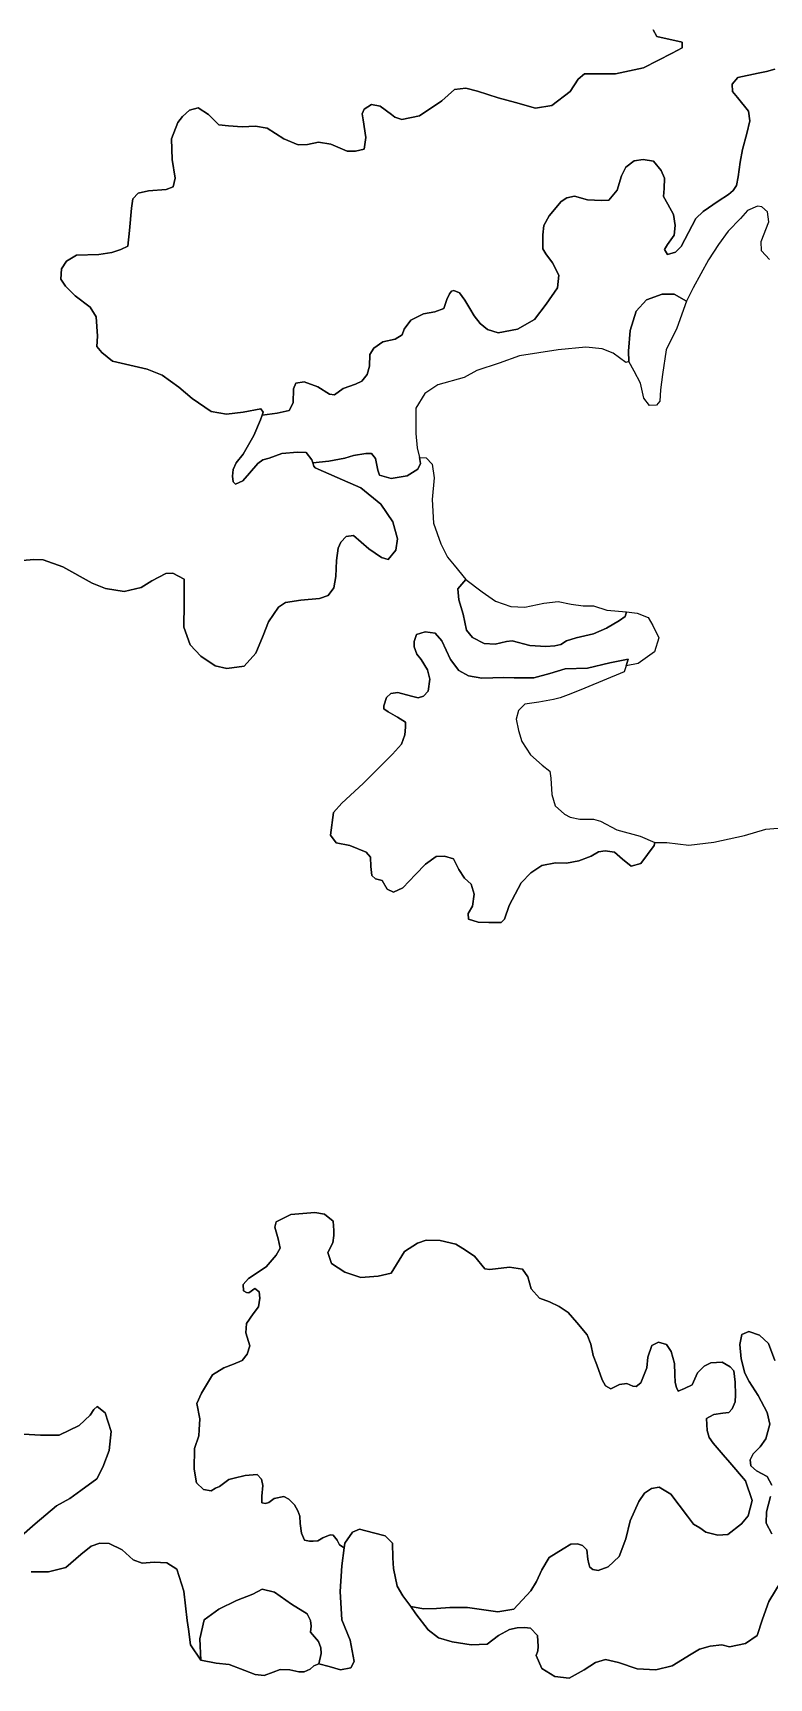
# Model space of a CAD drawing. Header units: inches. Extents: x 288635 to 1232953, y 676945 to 1655780.
# Drawn here: x 511965 to 524395, y 756777 to 784555 of the extents above; entities that cross this region are included whole.
import ezdxf

# ---------------------------------------------------------------- set-up
doc = ezdxf.new("R2010")
doc.units = ezdxf.units.IN
doc.header["$MEASUREMENT"] = 0

msp = doc.modelspace()

# ---------------------------------------------------------------- linework, layer by layer
at = {"color": 1}
for points in [[(522436.4322, 784604.7323), (522497.3924, 784492.9721), (522927.6076, 784396.0039), (522927.6076, 784304.5638), (522759.9673, 784213.1236), (522272.2863, 783964.2031), (521799.8454, 783862.6029), (521276.6043, 783862.6029), (521169.9241, 783771.1627), (521037.8438, 783562.8823), (520727.9632, 783329.2018), (520448.5627, 783283.4817), (520113.282, 783380.0019), (519818.6414, 783456.2021), (519473.2007, 783573.0423), (519275.0803, 783623.8424), (519082.0399, 783598.4423), (518868.6795, 783410.482), (518492.7587, 783156.4815), (518193.0381, 783095.5213), (518076.1979, 783131.0814), (518020.3178, 783176.8015), (517827.2774, 783319.0418), (517679.9571, 783344.4418), (517558.0369, 783268.2417), (517522.4768, 783186.9615), (517542.7968, 783085.3613), (517583.4369, 782790.7207), (517558.0369, 782592.6003), (517410.7166, 782557.0403), (517273.5563, 782557.0403), (516994.1558, 782678.9605), (516785.8753, 782709.4406), (516602.995, 782668.8005), (516445.5147, 782663.7205), (516201.6742, 782765.3207), (515922.2736, 782948.201), (515724.1532, 782978.6811), (515495.5528, 782968.5211), (515266.9523, 782983.7611), (515104.392, 783004.0812), (514931.6716, 783176.8015), (514753.8713, 783288.5617), (514611.631, 783253.0017), (514489.7107, 783141.2414), (514413.5106, 783044.7212), (514306.8304, 782765.3207), (514316.9904, 782414.8), (514367.7905, 782099.8393), (514332.2304, 781957.5991), (514215.3902, 781911.879), (513915.6696, 781886.4789), (513742.9492, 781850.9188), (513651.5091, 781754.3987), (513631.189, 781596.9183), (513595.629, 781220.9976), (513570.2289, 780956.8371), (513448.3087, 780895.8769), (513295.9084, 780845.0768), (513077.4679, 780814.5968), (512701.5472, 780799.3567), (512533.9068, 780702.8366), (512447.5467, 780570.7563), (512437.3866, 780398.0359), (512513.5868, 780276.1157), (512681.2271, 780113.5554), (512930.1476, 779925.595), (513031.7478, 779763.0347), (513057.1479, 779432.834), (513041.9078, 779260.1137), (513128.268, 779158.5135), (513307.335, 779012.133), (513525.7754, 778961.3329), (513896.6162, 778880.0527), (514145.5367, 778778.4525), (514430.0172, 778575.2521), (514653.5377, 778382.2117), (514973.5783, 778163.7713), (515232.6588, 778118.0512), (515517.1394, 778153.6113), (515811.78, 778209.4914), (515852.4201, 778153.6113), (515834.3405, 778101.3815), (515806.7, 778021.531), (515694.9398, 777757.3705), (515513.3204, 777441.6988), (515396.6162, 777295.6399), (515348.9911, 777181.3396), (515333.116, 777070.2144), (515348.9911, 776974.9642), (515387.0912, 776933.6891), (515507.7414, 776994.0143), (515622.0416, 777124.1895), (515761.7419, 777282.9398), (515847.4671, 777346.44), (515951.9436, 777373.0807), (516166.4494, 777453.1202), (516430.6099, 777478.5202), (516577.9302, 777468.3602), (516674.4504, 777346.44), (516692.1192, 777293.4338), (516710.0105, 777239.7598), (516730.3305, 777209.2797), (517101.1712, 777046.7194), (517502.492, 776873.999), (517837.7727, 776599.6785), (518040.9731, 776299.9579), (518122.2533, 776010.3973), (518091.7732, 775822.4369), (517964.773, 775664.9566), (517853.0127, 775695.4367), (517634.5723, 775842.757), (517375.4918, 776066.2774), (517253.5716, 776051.0374), (517162.1314, 775954.5172), (517121.4913, 775852.917), (517091.0112, 775644.6366), (517080.8512, 775375.396), (517045.2911, 775187.4357), (516948.7709, 775055.3554), (516806.5307, 775004.5553), (516486.49, 774979.1552), (516227.4095, 774938.5152), (516110.5693, 774857.235), (515942.9289, 774613.3945), (515851.4887, 774379.714), (515729.5685, 774079.9934), (515531.4481, 773861.553), (515236.8075, 773820.9129), (515043.7671, 773866.633), (514799.9266, 774034.2733), (514622.1263, 774222.2337), (514515.4461, 774521.9543), (514520.5261, 774918.1951), (514516.3774, 775329.1256), (514328.417, 775430.7258), (514211.5768, 775425.6458), (513972.8163, 775303.7256), (513795.016, 775191.9653), (513505.4554, 775120.8452), (513190.4948, 775171.6453), (512966.9743, 775263.0855), (512469.1333, 775542.486), (512138.9327, 775659.3263), (511981.4523, 775664.4063), (511600.4516, 775628.8462)], [(524491.775, 783943.515), (524349.5347, 783902.8749), (524212.3745, 783872.3949), (523866.9338, 783801.2747), (523770.4136, 783689.5145), (523775.4936, 783567.5943), (523861.8538, 783465.9941), (524044.7341, 783232.3136), (524070.1342, 783069.7533), (524019.3341, 782856.3928), (523943.1339, 782587.1523), (523907.5739, 782373.7919), (523872.0138, 782124.8714), (523846.6137, 781977.5511), (523790.7336, 781891.1909), (523709.4535, 781825.1508), (523535.4631, 781711.6972), (523281.4626, 781538.9769), (523159.5424, 781422.1366), (523093.5022, 781300.2164), (522910.6219, 780949.6957), (522814.1017, 780853.1755), (522676.9414, 780812.5354), (522631.2213, 780898.8956), (522682.0214, 780980.1758), (522793.7816, 781137.6561), (522809.0217, 781305.2964), (522778.5416, 781488.1768), (522687.1014, 781660.8971), (522610.9013, 781792.9774), (522621.0613, 781925.0577), (522631.2213, 782102.858), (522570.2612, 782229.8583), (522443.2609, 782387.3386), (522270.5406, 782417.8186), (522118.1403, 782392.4186), (521975.9, 782285.7384), (521904.7799, 782143.4981), (521828.5797, 781899.6576), (521691.4194, 781732.0173), (521564.4192, 781726.9373), (521330.7387, 781737.0973), (521107.2183, 781798.0574), (520980.218, 781772.6573), (520883.6978, 781706.6172), (520680.4974, 781467.8567), (520594.1372, 781305.2964), (520573.8172, 781147.8161), (520573.8172, 780909.0556), (520624.6173, 780822.6954), (520736.3775, 780675.3752), (520843.0577, 780462.0147), (520822.7377, 780248.6543), (520629.6973, 779974.3338), (520436.6569, 779715.2532), (520147.3332, 779550.9207), (519822.2125, 779489.9605), (519639.3322, 779545.8407), (519517.4119, 779647.4409), (519413.0349, 779778.1184), (519343.1847, 779900.8853), (519258.5179, 780044.8189), (519165.3844, 780167.5858), (519072.2509, 780203.5692), (519029.9174, 780192.9859), (518997.5747, 780149.4671), (518951.8546, 780052.9469), (518901.0545, 779900.5466), (518748.6542, 779844.6665), (518560.6938, 779809.1064), (518347.3334, 779702.4262), (518235.5732, 779555.1059), (518200.0131, 779458.5857), (518083.1729, 779382.3856), (517872.7758, 779338.9938), (517719.3172, 779233.1603), (517655.817, 779127.3267), (517650.5253, 778926.243), (517608.1919, 778788.6594), (517518.2334, 778672.2425), (517412.3999, 778624.6174), (517200.7328, 778550.5339), (517057.8575, 778444.7004), (516973.1907, 778455.2837), (516777.3986, 778576.9923), (516544.5648, 778661.6591), (516406.9812, 778640.4924), (516364.6478, 778545.2422), (516357.6456, 778311.3982), (516291.6055, 778179.3179), (516088.4051, 778133.5978), (515834.3405, 778101.3815), (515852.4201, 778153.6113), (515811.78, 778209.4914), (515517.1394, 778153.6113), (515232.6588, 778118.0512), (514973.5783, 778163.7713), (514653.5377, 778382.2117), (514430.0172, 778575.2521), (514145.5367, 778778.4525), (513896.6162, 778880.0527), (513525.7754, 778961.3329), (513307.335, 779012.133), (513128.268, 779158.5135), (513041.9078, 779260.1137), (513057.1479, 779432.834), (513031.7478, 779763.0347), (512930.1476, 779925.595), (512681.2271, 780113.5554), (512513.5868, 780276.1157), (512437.3866, 780398.0359), (512447.5467, 780570.7563), (512533.9068, 780702.8366), (512701.5472, 780799.3567), (513077.4679, 780814.5968), (513295.9084, 780845.0768), (513448.3087, 780895.8769), (513570.2289, 780956.8371), (513595.629, 781220.9976), (513631.189, 781596.9183), (513651.5091, 781754.3987), (513742.9492, 781850.9188), (513915.6696, 781886.4789), (514215.3902, 781911.879), (514332.2304, 781957.5991), (514367.7905, 782099.8393), (514316.9904, 782414.8), (514306.8304, 782765.3207), (514413.5106, 783044.7212), (514489.7107, 783141.2414), (514611.631, 783253.0017), (514753.8713, 783288.5617), (514931.6716, 783176.8015), (515104.392, 783004.0812), (515266.9523, 782983.7611), (515495.5528, 782968.5211), (515724.1532, 782978.6811), (515922.2736, 782948.201), (516201.6742, 782765.3207), (516445.5147, 782663.7205), (516602.995, 782668.8005), (516785.8753, 782709.4406), (516994.1558, 782678.9605), (517273.5563, 782557.0403), (517410.7166, 782557.0403), (517558.0369, 782592.6003), (517583.4369, 782790.7207), (517542.7968, 783085.3613), (517522.4768, 783186.9615), (517558.0369, 783268.2417), (517679.9571, 783344.4418), (517827.2774, 783319.0418), (518020.3178, 783176.8015), (518076.1979, 783131.0814), (518193.0381, 783095.5213), (518492.7587, 783156.4815), (518868.6795, 783410.482), (519082.0399, 783598.4423), (519275.0803, 783623.8424), (519473.2007, 783573.0423), (519818.6414, 783456.2021), (520113.282, 783380.0019), (520448.5627, 783283.4817), (520727.9632, 783329.2018), (521037.8438, 783562.8823), (521169.9241, 783771.1627), (521276.6043, 783862.6029), (521799.8454, 783862.6029), (522272.2863, 783964.2031), (522759.9673, 784213.1236), (522927.6076, 784304.5638), (522927.6076, 784396.0039), (522497.3924, 784492.9721), (522436.4322, 784604.7323)], [(524400.3348, 780727.8686), (524268.2546, 780875.1889), (524263.1746, 781032.6692), (524390.1748, 781362.8699), (524369.8548, 781535.5902), (524273.3346, 781616.8704), (524197.1344, 781627.0304), (524029.4941, 781555.9102), (523911.3839, 781422.1366), (523703.1035, 781208.7762), (523540.5431, 780980.1758), (523372.9028, 780721.0952), (523113.8223, 780248.6543), (523002.0621, 780025.1339), (522793.7816, 780141.9741), (522590.5812, 780141.9741), (522326.4207, 780045.4539), (522148.6203, 779857.4935), (522047.0201, 779532.3729), (522021.6201, 779181.8522), (522026.7001, 779009.1318), (521975.9, 778988.8118), (521762.5396, 779146.2921), (521574.5792, 779222.4922), (521300.2586, 779247.8923), (520832.8977, 779202.1722), (520182.8933, 779103.8798), (519837.4526, 778976.8795), (519461.5318, 778854.9593), (519248.1714, 778738.119), (518801.1305, 778611.1188), (518582.6901, 778463.7985), (518430.2898, 778219.958), (518430.2898, 778001.5176), (518430.2898, 777793.2372), (518455.6898, 777549.3967), (518490.43, 777385.17), (518511.5699, 777285.2361), (518465.8498, 777188.7159), (518282.9695, 777076.9557), (518013.7289, 777031.2356), (517815.6085, 777087.1157), (517790.2085, 777173.4759), (517749.5684, 777366.5163), (517683.5283, 777452.8765), (517587.0081, 777452.8765), (517378.7277, 777422.3964), (517231.4074, 777376.6763), (516962.1668, 777325.8762), (516692.1192, 777293.4338), (516674.4504, 777346.44), (516577.9302, 777468.3602), (516430.6099, 777478.5202), (516166.4494, 777453.1202), (515951.9436, 777373.0807), (515847.4671, 777346.44), (515761.7419, 777282.9398), (515622.0416, 777124.1895), (515507.7414, 776994.0143), (515387.0912, 776933.6891), (515348.9911, 776974.9642), (515333.116, 777070.2144), (515348.9911, 777181.3396), (515396.6162, 777295.6399), (515513.3204, 777441.6988), (515694.9398, 777757.3705), (515806.7, 778021.531), (515834.3405, 778101.3815), (516088.4051, 778133.5978), (516291.6055, 778179.3179), (516357.6456, 778311.3982), (516364.6478, 778545.2422), (516406.9812, 778640.4924), (516544.5648, 778661.6591), (516777.3986, 778576.9923), (516973.1907, 778455.2837), (517057.8575, 778444.7004), (517200.7328, 778550.5339), (517412.3999, 778624.6174), (517518.2334, 778672.2425), (517608.1919, 778788.6594), (517650.5253, 778926.243), (517655.817, 779127.3267), (517719.3172, 779233.1603), (517872.7758, 779338.9938), (518083.1729, 779382.3856), (518200.0131, 779458.5857), (518235.5732, 779555.1059), (518347.3334, 779702.4262), (518560.6938, 779809.1064), (518748.6542, 779844.6665), (518901.0545, 779900.5466), (518951.8546, 780052.9469), (518997.5747, 780149.4671), (519029.9174, 780192.9859), (519072.2509, 780203.5692), (519165.3844, 780167.5858), (519258.5179, 780044.8189), (519343.1847, 779900.8853), (519413.0349, 779778.1184), (519517.4119, 779647.4409), (519639.3322, 779545.8407), (519822.2125, 779489.9605), (520147.3332, 779550.9207), (520436.6569, 779715.2532), (520629.6973, 779974.3338), (520822.7377, 780248.6543), (520843.0577, 780462.0147), (520736.3775, 780675.3752), (520624.6173, 780822.6954), (520573.8172, 780909.0556), (520573.8172, 781147.8161), (520594.1372, 781305.2964), (520680.4974, 781467.8567), (520883.6978, 781706.6172), (520980.218, 781772.6573), (521107.2183, 781798.0574), (521330.7387, 781737.0973), (521564.4192, 781726.9373), (521691.4194, 781732.0173), (521828.5797, 781899.6576), (521904.7799, 782143.4981), (521975.9, 782285.7384), (522118.1403, 782392.4186), (522270.5406, 782417.8186), (522443.2609, 782387.3386), (522570.2612, 782229.8583), (522631.2213, 782102.858), (522621.0613, 781925.0577), (522610.9013, 781792.9774), (522687.1014, 781660.8971), (522778.5416, 781488.1768), (522809.0217, 781305.2964), (522793.7816, 781137.6561), (522682.0214, 780980.1758), (522631.2213, 780898.8956), (522676.9414, 780812.5354), (522814.1017, 780853.1755), (522910.6219, 780949.6957), (523093.5022, 781300.2164), (523159.5424, 781422.1366), (523281.4626, 781538.9769), (523535.4631, 781711.6972), (523709.4535, 781825.1508), (523790.7336, 781891.1909), (523846.6137, 781977.5511), (523872.0138, 782124.8714), (523907.5739, 782373.7919), (523943.1339, 782587.1523), (524019.3341, 782856.3928), (524070.1342, 783069.7533), (524044.7341, 783232.3136), (523861.8538, 783465.9941), (523775.4936, 783567.5943), (523770.4136, 783689.5145), (523866.9338, 783801.2747), (524212.3745, 783872.3949), (524349.5347, 783902.8749), (524491.775, 783943.515)], [(511600.4516, 775628.8462), (511981.4523, 775664.4063), (512138.9327, 775659.3263), (512469.1333, 775542.486), (512966.9743, 775263.0855), (513190.4948, 775171.6453), (513505.4554, 775120.8452), (513795.016, 775191.9653), (513972.8163, 775303.7256), (514211.5768, 775425.6458), (514328.417, 775430.7258), (514516.3774, 775329.1256), (514520.5261, 774918.1951), (514515.4461, 774521.9543), (514622.1263, 774222.2337), (514799.9266, 774034.2733), (515043.7671, 773866.633), (515236.8075, 773820.9129), (515531.4481, 773861.553), (515729.5685, 774079.9934), (515851.4887, 774379.714), (515942.9289, 774613.3945), (516110.5693, 774857.235), (516227.4095, 774938.5152), (516486.49, 774979.1552), (516806.5307, 775004.5553), (516948.7709, 775055.3554), (517045.2911, 775187.4357), (517080.8512, 775375.396), (517091.0112, 775644.6366), (517121.4913, 775852.917), (517162.1314, 775954.5172), (517253.5716, 776051.0374), (517375.4918, 776066.2774), (517634.5723, 775842.757), (517853.0127, 775695.4367), (517964.773, 775664.9566), (518091.7732, 775822.4369), (518122.2533, 776010.3973), (518040.9731, 776299.9579), (517837.7727, 776599.6785), (517502.492, 776873.999), (517101.1712, 777046.7194), (516730.3305, 777209.2797), (516710.0105, 777239.7598), (516692.1192, 777293.4338), (516962.1668, 777325.8762), (517231.4074, 777376.6763), (517378.7277, 777422.3964), (517587.0081, 777452.8765), (517683.5283, 777452.8765), (517749.5684, 777366.5163), (517790.2085, 777173.4759), (517815.6085, 777087.1157), (518013.7289, 777031.2356), (518282.9695, 777076.9557), (518465.8498, 777188.7159), (518511.5699, 777285.2361), (518490.43, 777385.17), (518603.4929, 777382.5148), (518705.0931, 777275.8346), (518740.6532, 777042.1541), (518705.0931, 776676.3934), (518730.4932, 776275.0726), (518852.4134, 775929.6319), (518964.1736, 775701.0315), (519075.9339, 775568.9512), (519272.6996, 775328.4974), (519140.6193, 775165.937), (519155.8594, 774983.0567), (519232.0595, 774739.2162), (519287.9396, 774469.9757), (519384.4598, 774348.0554), (519582.5802, 774246.4552), (519770.5406, 774236.2952), (519958.501, 774276.9353), (520055.0212, 774292.1753), (520354.7418, 774210.8951), (520623.9823, 774195.6551), (520776.3826, 774205.8151), (520877.9828, 774231.2152), (520974.503, 774292.1753), (521137.0633, 774342.9754), (521431.7039, 774409.0155), (521650.1443, 774505.5357), (521868.5848, 774632.536), (521965.105, 774703.6561), (521985.425, 774779.8563), (522168.189, 774758.3191), (522353.3977, 774684.2357), (522432.7728, 774546.6521), (522533.3147, 774340.2766), (522462.4062, 774103.2095), (522183.0057, 773906.3591), (521981.0924, 773871.1187), (522014.9852, 773983.2258), (521705.1046, 773917.1856), (521329.1838, 773830.8255), (520953.2631, 773815.5854), (520694.1826, 773739.3853), (520424.942, 773668.2652), (520089.6614, 773663.1851), (519916.941, 773673.3452), (519546.1003, 773658.1051), (519317.4998, 773698.7452), (519154.9395, 773790.1854), (519017.7792, 773973.0658), (518870.4589, 774293.1064), (518758.6987, 774420.1067), (518585.9783, 774440.4267), (518443.7381, 774399.7866), (518403.098, 774277.8664), (518403.098, 774191.5062), (518448.8181, 774064.5059), (518519.9382, 773978.1458), (518626.6184, 773800.3454), (518667.2585, 773642.8651), (518636.7784, 773439.6647), (518560.5783, 773358.3845), (518469.1381, 773327.9045), (518357.3779, 773358.3845), (518123.6974, 773419.3447), (518006.8572, 773399.0246), (517935.737, 773332.9845), (517890.017, 773195.8242), (517890.017, 773139.9441), (517961.1371, 773089.144), (518118.6174, 773002.7838), (518255.7777, 772916.4236), (518255.7777, 772835.1435), (518245.6177, 772703.0632), (518189.7376, 772545.5829), (518034.5856, 772377.9426), (517542.4596, 771880.5249), (517178.8155, 771549.9009), (517041.6553, 771392.4206), (516987.1221, 771006.9347), (517087.3753, 770879.3396), (517315.9758, 770833.6195), (517590.2964, 770721.8593), (517666.4965, 770640.5791), (517671.5765, 770483.0988), (517686.8165, 770325.6185), (517747.7767, 770269.7384), (517859.5369, 770244.3383), (517945.8971, 770097.018), (518052.5773, 770046.2179), (518210.0576, 770122.4181), (518423.418, 770345.9385), (518595.5034, 770520.5639), (518774.5737, 770651.5858), (518911.734, 770656.6658), (519064.1343, 770610.9457), (519155.5745, 770428.0653), (519252.0947, 770285.8251), (519363.8549, 770184.2248), (519414.655, 770011.5045), (519388.62, 769812.5374), (519312.4198, 769685.5372), (519317.4998, 769589.017), (519480.0601, 769538.2169), (519662.9405, 769533.1369), (519871.2209, 769533.1369), (519927.101, 769589.017), (520009.0162, 769823.5441), (520207.1366, 770204.5449), (520374.7769, 770372.1852), (520557.6573, 770499.1855), (520786.2577, 770544.9056), (520974.2181, 770534.7455), (521182.4985, 770575.3856), (521390.779, 770656.6658), (521512.6992, 770727.7859), (521624.4594, 770743.026), (521786.2789, 770724.3993), (521918.3592, 770602.479), (522065.6795, 770485.6388), (522228.2398, 770531.3589), (522456.8403, 770836.1595), (522467.0003, 770886.9596), (522666.1579, 770883.8098), (523042.0787, 770843.1697), (523463.7195, 770893.9698), (523976.8005, 771005.73), (524342.5613, 771112.4102), (524748.9621, 771142.8903)], [(524598.8836, 758413.0641), (524390.6031, 758072.7034), (524283.9229, 757772.9828), (524192.4827, 757498.6623), (523994.3623, 757361.502), (523725.1218, 757305.6219), (523598.1216, 757341.182), (523400.0012, 757315.7819), (523222.2008, 757264.9818), (523079.9605, 757183.7017), (522759.9199, 756985.5813), (522480.5193, 756919.5411), (522165.5587, 756934.7812), (521850.5981, 757041.4614), (521632.1576, 757092.2615), (521464.5173, 757041.4614), (521271.4769, 756914.4611), (521017.4764, 756777.3008), (520778.7159, 756802.7009), (520560.2755, 756939.8612), (520464.3379, 757161.4744), (520489.3126, 757236.8619), (520494.2353, 757310.7019), (520484.0753, 757498.6623), (520367.2351, 757620.5825), (520265.6349, 757630.7426), (520143.7146, 757625.6625), (520011.6344, 757600.2625), (519823.674, 757498.6623), (519635.7136, 757351.342), (519366.4731, 757341.182), (519041.3524, 757386.9021), (518812.752, 757458.0222), (518640.0316, 757590.1025), (518431.7512, 757864.423), (518347.5962, 757985.1672), (518559.7056, 757949.197), (518778.146, 757954.277), (519006.7465, 757969.517), (519301.3871, 757969.517), (519580.7876, 757928.877), (519814.4681, 757898.3969), (520083.7086, 757939.037), (520373.2692, 758248.9176), (520469.7894, 758406.3979), (520556.1496, 758604.5183), (520683.1498, 758812.7987), (520916.8303, 758960.119), (521048.9106, 759036.3192), (521160.6708, 759041.3992), (521241.9509, 759015.9991), (521318.1511, 758944.879), (521333.3911, 758787.3987), (521353.7112, 758706.1185), (521368.9512, 758650.2384), (521419.7513, 758609.5983), (521506.1115, 758594.3583), (521678.8318, 758655.3184), (521861.7122, 758828.0388), (521978.5524, 759127.7594), (522049.6726, 759432.56), (522196.9929, 759757.6806), (522288.433, 759899.9209), (522410.3533, 759976.121), (522537.3535, 760001.5211), (522735.4739, 759884.6809), (523014.8745, 759508.7601), (523116.4747, 759376.6798), (523223.1549, 759315.7197), (523324.7551, 759239.5196), (523527.9555, 759188.7195), (523695.5959, 759203.9595), (523929.2763, 759381.7599), (524041.0365, 759518.9201), (524107.0767, 759778.0007), (523995.3165, 760108.2013), (523731.1559, 760418.0819), (523619.1216, 760549.2441), (523448.5169, 760746.2083), (523382.4767, 760837.6484), (523351.9967, 760959.5687), (523340.5296, 761161.8054), (523387.5567, 761188.1691), (523463.7569, 761228.8092), (523616.1572, 761249.1293), (523717.7574, 761264.3693), (523768.5575, 761325.3294), (523819.3576, 761442.1696), (523829.5176, 761559.0099), (523819.3576, 761772.3703), (523799.0376, 761965.4107), (523738.0774, 762031.4508), (523600.9172, 762112.731), (523412.9568, 762102.571), (523296.1166, 762041.6108), (523184.3563, 761929.8506), (523097.9962, 761726.6502), (522965.9159, 761665.6901), (522859.2357, 761619.97), (522828.7556, 761680.9301), (522808.4356, 761767.2903), (522803.3556, 761904.4506), (522798.2756, 762087.3309), (522742.3954, 762290.5313), (522661.1153, 762412.4516), (522529.035, 762448.0117), (522417.2748, 762392.1315), (522346.1547, 762194.0111), (522330.9146, 762016.2108), (522229.3144, 761762.2103), (522153.1143, 761701.2502), (522092.1541, 761706.3302), (521990.5539, 761752.0503), (521868.6337, 761736.8102), (521721.3134, 761660.6101), (521634.9532, 761711.4102), (521573.9931, 761813.0104), (521486.376, 762069.2629), (521426.6728, 762224.4912), (521386.2131, 762414.6517), (521325.0726, 762575.0119), (521147.2723, 762783.2923), (521005.032, 762950.9327), (520852.6317, 763052.5329), (520684.9913, 763128.733), (520517.351, 763194.7732), (520380.1907, 763347.1735), (520319.2306, 763550.3739), (520232.8704, 763682.4541), (520014.43, 763718.0142), (519679.1493, 763677.3741), (519592.7892, 763687.5341), (519420.0688, 763900.8946), (519221.3134, 764031.7048), (519104.4732, 764102.825), (518840.3126, 764163.7851), (518606.6322, 764168.8651), (518459.3119, 764123.145), (518240.8714, 763980.9047), (518012.271, 763615.144), (517793.8306, 763564.3439), (517504.27, 763538.9438), (517229.9494, 763630.384), (517006.429, 763777.7043), (516945.4689, 763960.5847), (517026.749, 764128.225), (517047.0691, 764250.1453), (517047.0691, 764336.5054), (517036.909, 764493.9857), (516889.5887, 764610.826), (516727.0284, 764636.226), (516320.6276, 764605.746), (516071.7071, 764478.7457), (516051.3871, 764392.3855), (516107.2672, 764194.2652), (516137.7472, 764036.7848), (516071.7071, 763919.9446), (515904.0668, 763721.8242), (515604.3462, 763523.7038), (515512.906, 763422.1036), (515523.066, 763315.4234), (515568.7861, 763290.0233), (515609.4262, 763279.8633), (515711.0264, 763356.0635), (515787.2265, 763300.1834), (515797.3866, 763193.5031), (515771.9865, 763046.1829), (515685.6263, 762929.3426), (515573.8661, 762766.7823), (515558.6261, 762604.222), (515625.3012, 762387.0515), (515584.6611, 762244.8113), (515498.301, 762138.131), (515350.9807, 762077.1709), (515188.4203, 762016.2108), (514995.38, 761899.3706), (514812.4996, 761589.4899), (514731.2194, 761411.6896), (514782.0195, 761152.6091), (514771.8595, 760969.7287), (514766.7795, 760868.1285), (514695.6594, 760654.7681), (514685.4993, 760304.2474), (514726.1394, 760075.6469), (514842.9797, 759958.8067), (514975.0599, 759938.4866), (515046.1801, 759984.2067), (515117.3002, 760014.6868), (515273.0872, 760129.8337), (515361.9874, 760151.0004), (515548.2544, 760197.5672), (515751.4548, 760214.5005), (515823.4216, 760138.3004), (515844.5883, 760028.2335), (515827.655, 759846.1998), (515827.655, 759736.1329), (515891.1551, 759723.4329), (515950.4219, 759740.3662), (516039.322, 759812.3331), (516204.4224, 759841.9664), (516284.8559, 759799.633), (516381.1644, 759703.8537), (516439.3728, 759603.3118), (516473.7687, 759510.7074), (516479.0604, 759388.9989), (516497.5813, 759222.311), (516553.1439, 759105.8941), (516632.5191, 759090.0191), (516696.0192, 759087.3733), (516778.0402, 759095.3108), (516857.4153, 759145.5817), (516981.7698, 759195.8527), (517034.6865, 759193.2068), (517100.8325, 759108.54), (517140.5201, 759026.519), (517222.8456, 758977.9713), (517182.0687, 758672.1446), (517151.5887, 758240.3438), (517182.0687, 757762.8228), (517319.229, 757417.3821), (517390.3491, 757056.7014), (517334.469, 756950.0212), (517156.6687, 756919.5411), (516968.7083, 756970.3412), (516790.9079, 757016.0613), (516834.1249, 757192.6106), (516823.9649, 757289.1308), (516788.4048, 757395.811), (516651.2445, 757553.2913), (516661.4046, 757654.8915), (516651.2445, 757751.4117), (516595.3644, 757863.172), (516331.2039, 758025.7323), (516046.7233, 758228.9327), (515838.4429, 758279.7328), (515680.9626, 758193.3726), (515401.562, 758086.6924), (515106.9215, 757939.3721), (514858.001, 757761.5718), (514781.8008, 757441.5311), (514799.544, 757082.1015), (514626.8236, 757336.102), (514593.2861, 757605.6609), (514570.9435, 757747.5828), (514515.0634, 758245.4238), (514393.1431, 758616.2645), (514225.5028, 758722.9447), (514012.1424, 758733.1048), (513808.942, 758717.8647), (513656.5417, 758773.7448), (513473.6613, 758941.3852), (513250.1409, 759048.0654), (513097.7406, 759053.1454), (512950.4203, 759002.3453), (512772.6199, 758865.185), (512518.6194, 758646.7446), (512229.0588, 758570.5444), (511934.4182, 758570.5444)], [(524441.1387, 760032.3438), (524364.9385, 760179.6641), (524182.0581, 760276.1843), (524085.5379, 760362.5445), (524075.3779, 760464.1447), (524126.178, 760565.7449), (524243.0183, 760682.5851), (524339.5385, 760814.6654), (524405.5786, 761063.5859), (524359.8585, 761261.7063), (524212.5382, 761546.1868), (524060.1379, 761784.9473), (523983.9377, 761927.1876), (523922.9776, 762165.9481), (523902.6576, 762409.7886), (523933.1376, 762577.4289), (524049.9779, 762628.229), (524232.8582, 762567.2689), (524385.2585, 762425.0286), (524491.9388, 762140.548)], [(524491.9388, 762140.548), (524385.2585, 762425.0286), (524232.8582, 762567.2689), (524049.9779, 762628.229), (523933.1376, 762577.4289), (523902.6576, 762409.7886), (523922.9776, 762165.9481), (523983.9377, 761927.1876), (524060.1379, 761784.9473), (524212.5382, 761546.1868), (524359.8585, 761261.7063), (524405.5786, 761063.5859), (524339.5385, 760814.6654), (524243.0183, 760682.5851), (524126.178, 760565.7449), (524075.3779, 760464.1447), (524085.5379, 760362.5445), (524182.0581, 760276.1843), (524364.9385, 760179.6641), (524441.1387, 760032.3438)], [(511807.418, 760897.1891), (512091.8985, 760876.869), (512406.8592, 760876.869), (512747.2199, 761044.5094), (512930.1002, 761217.2297), (512991.0603, 761313.7499), (513052.0205, 761364.55), (513184.1007, 761257.8698), (513285.7009, 760942.9092), (513255.2209, 760617.7885), (513148.5407, 760338.388), (513041.8604, 760140.2676), (512772.6199, 759942.1472), (512589.7395, 759810.0669), (512366.2191, 759688.1467), (512000.4584, 759383.3461), (511726.1378, 759139.5056)], [(511726.1378, 759139.5056), (512000.4584, 759383.3461), (512366.2191, 759688.1467), (512589.7395, 759810.0669), (512772.6199, 759942.1472), (513041.8604, 760140.2676), (513148.5407, 760338.388), (513255.2209, 760617.7885), (513285.7009, 760942.9092), (513184.1007, 761257.8698), (513052.0205, 761364.55), (512991.0603, 761313.7499), (512930.1002, 761217.2297), (512747.2199, 761044.5094), (512406.8592, 760876.869), (512091.8985, 760876.869), (511807.418, 760897.1891)], [(524441.4032, 759215.7057), (524344.8831, 759393.5061), (524349.9631, 759586.5465), (524420.8186, 759844.3834)], [(524420.8186, 759844.3834), (524349.9631, 759586.5465), (524344.8831, 759393.5061), (524441.4032, 759215.7057)], [(511934.4182, 758570.5444), (512229.0588, 758570.5444), (512518.6194, 758646.7446), (512772.6199, 758865.185), (512950.4203, 759002.3453), (513097.7406, 759053.1454), (513250.1409, 759048.0654), (513473.6613, 758941.3852), (513656.5417, 758773.7448), (513808.942, 758717.8647), (514012.1424, 758733.1048), (514225.5028, 758722.9447), (514393.1431, 758616.2645), (514515.0634, 758245.4238), (514570.9435, 757747.5828), (514593.2861, 757605.6609), (514626.8236, 757336.102), (514799.544, 757082.1015), (515058.6245, 757031.3014), (515277.0649, 757005.9013), (515541.2254, 756904.3011), (515719.0258, 756838.261), (515871.4261, 756823.0209), (516023.8264, 756878.901), (516140.6666, 756924.6211), (516303.227, 756919.5411), (516455.6273, 756883.9811), (516547.0675, 756883.9811), (516648.6677, 756929.7011), (516709.6278, 756985.5813), (516790.9079, 757016.0613), (516968.7083, 756970.3412), (517156.6687, 756919.5411), (517334.469, 756950.0212), (517390.3491, 757056.7014), (517319.229, 757417.3821), (517182.0687, 757762.8228), (517151.5887, 758240.3438), (517182.0687, 758672.1446), (517222.8456, 758977.9713), (517232.8688, 759053.1454), (517359.8691, 759241.1058), (517476.7093, 759291.9059), (517715.4698, 759230.9458), (517913.5902, 759180.1457), (518035.5104, 759058.2254), (518040.5904, 758809.3049), (518050.7505, 758626.4245), (518116.7906, 758326.7039), (518213.3108, 758164.1436), (518314.911, 758032.0634), (518347.5962, 757985.1672), (518431.7512, 757864.423), (518640.0316, 757590.1025), (518812.752, 757458.0222), (519041.3524, 757386.9021), (519366.4731, 757341.182), (519635.7136, 757351.342), (519823.674, 757498.6623), (520011.6344, 757600.2625), (520143.7146, 757625.6625), (520265.6349, 757630.7426), (520367.2351, 757620.5825), (520484.0753, 757498.6623), (520494.2353, 757310.7019), (520489.3126, 757236.8619), (520464.3379, 757161.4744), (520560.2755, 756939.8612), (520778.7159, 756802.7009), (521017.4764, 756777.3008), (521271.4769, 756914.4611), (521464.5173, 757041.4614), (521632.1576, 757092.2615), (521850.5981, 757041.4614), (522165.5587, 756934.7812), (522480.5193, 756919.5411), (522759.9199, 756985.5813), (523079.9605, 757183.7017), (523222.2008, 757264.9818), (523400.0012, 757315.7819), (523598.1216, 757341.182), (523725.1218, 757305.6219), (523994.3623, 757361.502), (524192.4827, 757498.6623), (524283.9229, 757772.9828), (524390.6031, 758072.7034), (524598.8836, 758413.0641)]]:
    msp.add_lwpolyline(points, dxfattribs=at)
for points in [[(522491.7803, 778271.3958), (522374.9401, 778266.3158), (522278.4199, 778388.236), (522222.5398, 778642.2366), (522115.8596, 778845.437), (522026.7001, 779009.1318), (522021.6201, 779181.8522), (522047.0201, 779532.3729), (522148.6203, 779857.4935), (522326.4207, 780045.4539), (522590.5812, 780141.9741), (522793.7816, 780141.9741), (523002.0621, 780025.1339), (522835.951, 779566.7984), (522659.4207, 779201.0377), (522593.3805, 778789.5568), (522562.9005, 778530.4763), (522552.7405, 778337.4359), (522491.7803, 778271.3958)], [(520034.7011, 774871.2965), (520268.3816, 774861.1364), (520593.5022, 774927.1766), (520832.2627, 774952.5766), (521050.7031, 774906.8565), (521253.9036, 774881.4565), (521431.7039, 774881.4565), (521655.2244, 774810.3363), (521985.425, 774779.8563), (521965.105, 774703.6561), (521868.5848, 774632.536), (521650.1443, 774505.5357), (521431.7039, 774409.0155), (521137.0633, 774342.9754), (520974.503, 774292.1753), (520877.9828, 774231.2152), (520776.3826, 774205.8151), (520623.9823, 774195.6551), (520354.7418, 774210.8951), (520055.0212, 774292.1753), (519958.501, 774276.9353), (519770.5406, 774236.2952), (519582.5802, 774246.4552), (519384.4598, 774348.0554), (519287.9396, 774469.9757), (519232.0595, 774739.2162), (519155.8594, 774983.0567), (519140.6193, 775165.937), (519272.6996, 775328.4974), (519552.1002, 775115.1369), (519775.6206, 774962.7366), (520034.7011, 774871.2965)], [(519317.4998, 773698.7452), (519546.1003, 773658.1051), (519916.941, 773673.3452), (520089.6614, 773663.1851), (520424.942, 773668.2652), (520694.1826, 773739.3853), (520953.2631, 773815.5854), (521329.1838, 773830.8255), (521705.1046, 773917.1856), (522014.9852, 773983.2258), (521981.0924, 773871.1187), (521948.9451, 773764.7853), (521283.4637, 773490.4648), (521049.7833, 773393.9446), (520866.9029, 773327.9045), (520755.1427, 773302.5044), (520506.2222, 773256.7843), (520272.5417, 773221.2243), (520165.8615, 773114.544), (520125.2214, 772967.2237), (520165.8615, 772774.1834), (520221.7416, 772591.303), (520368.4269, 772364.8192), (520565.2773, 772193.3689), (520692.2776, 772088.5937), (520711.3276, 771971.1184), (520727.2026, 771694.8929), (520781.1777, 771504.3925), (520939.9281, 771364.6922), (521038.3533, 771310.7171), (521200.2786, 771278.967), (521432.0214, 771282.037), (521548.2593, 771245.947), (521822.5798, 771098.6267), (522218.0798, 770993.6398), (522467.0003, 770886.9596), (522456.8403, 770836.1595), (522228.2398, 770531.3589), (522065.6795, 770485.6388), (521918.3592, 770602.479), (521786.2789, 770724.3993), (521624.4594, 770743.026), (521512.6992, 770727.7859), (521390.779, 770656.6658), (521182.4985, 770575.3856), (520974.2181, 770534.7455), (520786.2577, 770544.9056), (520557.6573, 770499.1855), (520374.7769, 770372.1852), (520207.1366, 770204.5449), (520009.0162, 769823.5441), (519927.101, 769589.017), (519871.2209, 769533.1369), (519662.9405, 769533.1369), (519480.0601, 769538.2169), (519317.4998, 769589.017), (519312.4198, 769685.5372), (519388.62, 769812.5374), (519414.655, 770011.5045), (519363.8549, 770184.2248), (519252.0947, 770285.8251), (519155.5745, 770428.0653), (519064.1343, 770610.9457), (518911.734, 770656.6658), (518774.5737, 770651.5858), (518595.5034, 770520.5639), (518423.418, 770345.9385), (518210.0576, 770122.4181), (518052.5773, 770046.2179), (517945.8971, 770097.018), (517859.5369, 770244.3383), (517747.7767, 770269.7384), (517686.8165, 770325.6185), (517671.5765, 770483.0988), (517666.4965, 770640.5791), (517590.2964, 770721.8593), (517315.9758, 770833.6195), (517087.3753, 770879.3396), (516987.1221, 771006.9347), (517041.6553, 771392.4206), (517178.8155, 771549.9009), (517542.4596, 771880.5249), (518034.5856, 772377.9426), (518189.7376, 772545.5829), (518245.6177, 772703.0632), (518255.7777, 772835.1435), (518255.7777, 772916.4236), (518118.6174, 773002.7838), (517961.1371, 773089.144), (517890.017, 773139.9441), (517890.017, 773195.8242), (517935.737, 773332.9845), (518006.8572, 773399.0246), (518123.6974, 773419.3447), (518357.3779, 773358.3845), (518469.1381, 773327.9045), (518560.5783, 773358.3845), (518636.7784, 773439.6647), (518667.2585, 773642.8651), (518626.6184, 773800.3454), (518519.9382, 773978.1458), (518448.8181, 774064.5059), (518403.098, 774191.5062), (518403.098, 774277.8664), (518443.7381, 774399.7866), (518585.9783, 774440.4267), (518758.6987, 774420.1067), (518870.4589, 774293.1064), (519017.7792, 773973.0658), (519154.9395, 773790.1854), (519317.4998, 773698.7452)], [(517229.9494, 763630.384), (517504.27, 763538.9438), (517793.8306, 763564.3439), (518012.271, 763615.144), (518240.8714, 763980.9047), (518459.3119, 764123.145), (518606.6322, 764168.8651), (518840.3126, 764163.7851), (519104.4732, 764102.825), (519221.3134, 764031.7048), (519420.0688, 763900.8946), (519592.7892, 763687.5341), (519679.1493, 763677.3741), (520014.43, 763718.0142), (520232.8704, 763682.4541), (520319.2306, 763550.3739), (520380.1907, 763347.1735), (520517.351, 763194.7732), (520684.9913, 763128.733), (520852.6317, 763052.5329), (521005.032, 762950.9327), (521147.2723, 762783.2923), (521325.0726, 762575.0119), (521386.2131, 762414.6517), (521426.6728, 762224.4912), (521486.376, 762069.2629), (521573.9931, 761813.0104), (521634.9532, 761711.4102), (521721.3134, 761660.6101), (521868.6337, 761736.8102), (521990.5539, 761752.0503), (522092.1541, 761706.3302), (522153.1143, 761701.2502), (522229.3144, 761762.2103), (522330.9146, 762016.2108), (522346.1547, 762194.0111), (522417.2748, 762392.1315), (522529.035, 762448.0117), (522661.1153, 762412.4516), (522742.3954, 762290.5313), (522798.2756, 762087.3309), (522803.3556, 761904.4506), (522808.4356, 761767.2903), (522828.7556, 761680.9301), (522859.2357, 761619.97), (522965.9159, 761665.6901), (523097.9962, 761726.6502), (523184.3563, 761929.8506), (523296.1166, 762041.6108), (523412.9568, 762102.571), (523600.9172, 762112.731), (523738.0774, 762031.4508), (523799.0376, 761965.4107), (523819.3576, 761772.3703), (523829.5176, 761559.0099), (523819.3576, 761442.1696), (523768.5575, 761325.3294), (523717.7574, 761264.3693), (523616.1572, 761249.1293), (523463.7569, 761228.8092), (523387.5567, 761188.1691), (523340.5296, 761161.8054), (523351.9967, 760959.5687), (523382.4767, 760837.6484), (523448.5169, 760746.2083), (523619.1216, 760549.2441), (523731.1559, 760418.0819), (523995.3165, 760108.2013), (524107.0767, 759778.0007), (524041.0365, 759518.9201), (523929.2763, 759381.7599), (523695.5959, 759203.9595), (523527.9555, 759188.7195), (523324.7551, 759239.5196), (523223.1549, 759315.7197), (523116.4747, 759376.6798), (523014.8745, 759508.7601), (522735.4739, 759884.6809), (522537.3535, 760001.5211), (522410.3533, 759976.121), (522288.433, 759899.9209), (522196.9929, 759757.6806), (522049.6726, 759432.56), (521978.5524, 759127.7594), (521861.7122, 758828.0388), (521678.8318, 758655.3184), (521506.1115, 758594.3583), (521419.7513, 758609.5983), (521368.9512, 758650.2384), (521353.7112, 758706.1185), (521333.3911, 758787.3987), (521318.1511, 758944.879), (521241.9509, 759015.9991), (521160.6708, 759041.3992), (521048.9106, 759036.3192), (520916.8303, 758960.119), (520683.1498, 758812.7987), (520556.1496, 758604.5183), (520469.7894, 758406.3979), (520373.2692, 758248.9176), (520083.7086, 757939.037), (519814.4681, 757898.3969), (519580.7876, 757928.877), (519301.3871, 757969.517), (519006.7465, 757969.517), (518778.146, 757954.277), (518559.7056, 757949.197), (518347.5962, 757985.1672), (518314.911, 758032.0634), (518213.3108, 758164.1436), (518116.7906, 758326.7039), (518050.7505, 758626.4245), (518040.5904, 758809.3049), (518035.5104, 759058.2254), (517913.5902, 759180.1457), (517715.4698, 759230.9458), (517476.7093, 759291.9059), (517359.8691, 759241.1058), (517232.8688, 759053.1454), (517222.8456, 758977.9713), (517140.5201, 759026.519), (517100.8325, 759108.54), (517034.6865, 759193.2068), (516981.7698, 759195.8527), (516857.4153, 759145.5817), (516778.0402, 759095.3108), (516696.0192, 759087.3733), (516632.5191, 759090.0191), (516553.1439, 759105.8941), (516497.5813, 759222.311), (516479.0604, 759388.9989), (516473.7687, 759510.7074), (516439.3728, 759603.3118), (516381.1644, 759703.8537), (516284.8559, 759799.633), (516204.4224, 759841.9664), (516039.322, 759812.3331), (515950.4219, 759740.3662), (515891.1551, 759723.4329), (515827.655, 759736.1329), (515827.655, 759846.1998), (515844.5883, 760028.2335), (515823.4216, 760138.3004), (515751.4548, 760214.5005), (515548.2544, 760197.5672), (515361.9874, 760151.0004), (515273.0872, 760129.8337), (515117.3002, 760014.6868), (515046.1801, 759984.2067), (514975.0599, 759938.4866), (514842.9797, 759958.8067), (514726.1394, 760075.6469), (514685.4993, 760304.2474), (514695.6594, 760654.7681), (514766.7795, 760868.1285), (514771.8595, 760969.7287), (514782.0195, 761152.6091), (514731.2194, 761411.6896), (514812.4996, 761589.4899), (514995.38, 761899.3706), (515188.4203, 762016.2108), (515350.9807, 762077.1709), (515498.301, 762138.131), (515584.6611, 762244.8113), (515625.3012, 762387.0515), (515558.6261, 762604.222), (515573.8661, 762766.7823), (515685.6263, 762929.3426), (515771.9865, 763046.1829), (515797.3866, 763193.5031), (515787.2265, 763300.1834), (515711.0264, 763356.0635), (515609.4262, 763279.8633), (515568.7861, 763290.0233), (515523.066, 763315.4234), (515512.906, 763422.1036), (515604.3462, 763523.7038), (515904.0668, 763721.8242), (516071.7071, 763919.9446), (516137.7472, 764036.7848), (516107.2672, 764194.2652), (516051.3871, 764392.3855), (516071.7071, 764478.7457), (516320.6276, 764605.746), (516727.0284, 764636.226), (516889.5887, 764610.826), (517036.909, 764493.9857), (517047.0691, 764336.5054), (517047.0691, 764250.1453), (517026.749, 764128.225), (516945.4689, 763960.5847), (517006.429, 763777.7043), (517229.9494, 763630.384)], [(516648.6677, 756929.7011), (516547.0675, 756883.9811), (516455.6273, 756883.9811), (516303.227, 756919.5411), (516140.6666, 756924.6211), (516023.8264, 756878.901), (515871.4261, 756823.0209), (515719.0258, 756838.261), (515541.2254, 756904.3011), (515277.0649, 757005.9013), (515058.6245, 757031.3014), (514799.544, 757082.1015), (514781.8008, 757441.5311), (514858.001, 757761.5718), (515106.9215, 757939.3721), (515401.562, 758086.6924), (515680.9626, 758193.3726), (515838.4429, 758279.7328), (516046.7233, 758228.9327), (516331.2039, 758025.7323), (516595.3644, 757863.172), (516651.2445, 757751.4117), (516661.4046, 757654.8915), (516651.2445, 757553.2913), (516788.4048, 757395.811), (516823.9649, 757289.1308), (516834.1249, 757192.6106), (516790.9079, 757016.0613), (516709.6278, 756985.5813), (516648.6677, 756929.7011)]]:
    msp.add_lwpolyline(points, close=True, dxfattribs=at)

doc.saveas('drawing.dxf')
